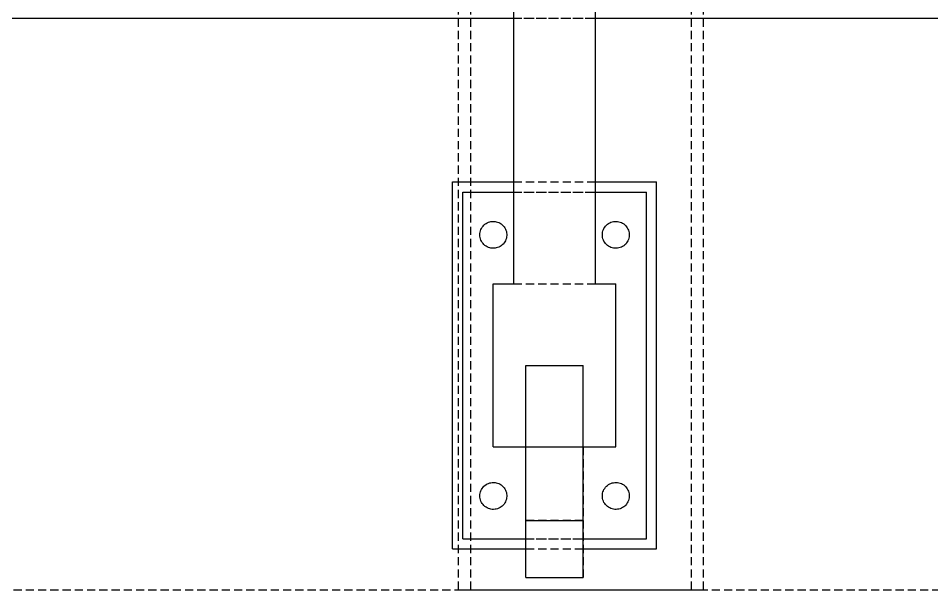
# Model space of a CAD drawing. Header units: metres. Extents: x -200 to 3000, y -1652 to 380.
# Drawn here: x 962.2 to 1185.9, y -190 to -49.9 of the extents above; entities that cross this region are included whole.
import ezdxf

# ---------------------------------------------------------------- set-up
doc = ezdxf.new("R2010")
doc.units = ezdxf.units.M
doc.linetypes.add('DASHED2', pattern=[3, 2, -1])
doc.layers.add('GIZLI', color=8, linetype='DASHED2')
doc.layers.add('GORUNEN', color=7, linetype='Continuous')

msp = doc.modelspace()

# ---------------------------------------------------------------- linework, layer by layer
at = {"layer": 'GIZLI'}
for points in [[(1070, -190), (1070, 190)], [(1070, -190), (1070, 190)], [(1073, -190), (1073, 190)], [(1073, -190), (1073, 190)], [(1127, -190), (1127, 190)], [(1127, -190), (1127, 190)], [(1130, -190), (1130, 190)], [(1130, -190), (1130, 190)], [(1083.5, -115), (1083.5, 10)], [(1103.5, -115), (1103.5, 10)], [(2090, -50), (150, -50)], [(2090, -50), (150, -50)], [(1103.5, -50), (1083.5, -50)], [(1103.5, -50), (1083.5, -50)], [(1068.5, -180), (1068.5, -90)], [(1068.5, -90), (1118.5, -90)], [(1083.5, -90), (1103.5, -90)], [(1118.5, -180), (1118.5, -90)], [(1071, -177.5), (1071, -92.5)], [(1071, -92.5), (1116, -92.5)], [(1083.5, -92.5), (1103.5, -92.5)], [(1116, -177.5), (1116, -92.5)], [(1075.2, -103), (1075.216, -102.671), (1075.265, -102.346), (1075.347, -102.027), (1075.459, -101.718), (1075.602, -101.422), (1075.773, -101.141), (1075.972, -100.879), (1076.196, -100.638), (1076.442, -100.42), (1076.71, -100.228), (1076.995, -100.063), (1077.294, -99.928), (1077.606, -99.823), (1077.927, -99.75), (1078.253, -99.709), (1078.582, -99.701), (1078.91, -99.726), (1079.234, -99.783), (1079.551, -99.872), (1079.857, -99.992), (1080.15, -100.142), (1080.426, -100.321), (1080.684, -100.526), (1080.919, -100.755), (1081.131, -101.007), (1081.316, -101.279), (1081.473, -101.568), (1081.601, -101.871), (1081.698, -102.186), (1081.763, -102.508), (1081.796, -102.836), (1081.796, -103.164), (1081.763, -103.492), (1081.698, -103.814), (1081.601, -104.129), (1081.473, -104.432), (1081.316, -104.721), (1081.131, -104.993), (1080.919, -105.245), (1080.684, -105.474), (1080.426, -105.679), (1080.15, -105.858), (1079.857, -106.008), (1079.551, -106.128), (1079.234, -106.217), (1078.91, -106.274), (1078.582, -106.299), (1078.253, -106.291), (1077.927, -106.25), (1077.606, -106.177), (1077.294, -106.072), (1076.995, -105.937), (1076.71, -105.772), (1076.442, -105.58), (1076.196, -105.362), (1075.972, -105.121), (1075.773, -104.859), (1075.602, -104.578), (1075.459, -104.282), (1075.347, -103.973), (1075.265, -103.654), (1075.216, -103.329), (1075.2, -103)], [(1105.2, -103), (1105.216, -102.671), (1105.265, -102.346), (1105.347, -102.027), (1105.459, -101.718), (1105.602, -101.422), (1105.773, -101.141), (1105.972, -100.879), (1106.196, -100.638), (1106.442, -100.42), (1106.71, -100.228), (1106.995, -100.063), (1107.294, -99.928), (1107.606, -99.823), (1107.927, -99.75), (1108.253, -99.709), (1108.582, -99.701), (1108.91, -99.726), (1109.234, -99.783), (1109.551, -99.872), (1109.857, -99.992), (1110.15, -100.142), (1110.426, -100.321), (1110.684, -100.526), (1110.919, -100.755), (1111.131, -101.007), (1111.316, -101.279), (1111.473, -101.568), (1111.601, -101.871), (1111.698, -102.186), (1111.763, -102.508), (1111.796, -102.836), (1111.796, -103.164), (1111.763, -103.492), (1111.698, -103.814), (1111.601, -104.129), (1111.473, -104.432), (1111.316, -104.721), (1111.131, -104.993), (1110.919, -105.245), (1110.684, -105.474), (1110.426, -105.679), (1110.15, -105.858), (1109.857, -106.008), (1109.551, -106.128), (1109.234, -106.217), (1108.91, -106.274), (1108.582, -106.299), (1108.253, -106.291), (1107.927, -106.25), (1107.606, -106.177), (1107.294, -106.072), (1106.995, -105.937), (1106.71, -105.772), (1106.442, -105.58), (1106.196, -105.362), (1105.972, -105.121), (1105.773, -104.859), (1105.602, -104.578), (1105.459, -104.282), (1105.347, -103.973), (1105.265, -103.654), (1105.216, -103.329), (1105.2, -103)], [(1078.5, -155), (1078.5, -115)], [(1083.5, -115), (1103.5, -115)], [(1083.5, -115), (1103.5, -115)], [(1108.5, -155), (1108.5, -115)], [(1086.5, -135), (1100.5, -135)], [(1086.5, -155), (1086.5, -135)], [(1100.5, -155), (1100.5, -135)], [(1078.5, -155), (1108.5, -155)], [(1086.5, -155), (1100.5, -155)], [(1086.5, -187), (1086.5, -155)], [(1100.5, -155), (1100.5, -187)], [(1075.2, -167), (1075.216, -166.671), (1075.265, -166.346), (1075.347, -166.027), (1075.459, -165.718), (1075.602, -165.422), (1075.773, -165.141), (1075.972, -164.879), (1076.196, -164.638), (1076.442, -164.42), (1076.71, -164.228), (1076.995, -164.063), (1077.294, -163.928), (1077.606, -163.823), (1077.927, -163.75), (1078.253, -163.709), (1078.582, -163.701), (1078.91, -163.726), (1079.234, -163.783), (1079.551, -163.872), (1079.857, -163.992), (1080.15, -164.142), (1080.426, -164.321), (1080.684, -164.526), (1080.919, -164.755), (1081.131, -165.007), (1081.316, -165.279), (1081.473, -165.568), (1081.601, -165.871), (1081.698, -166.186), (1081.763, -166.508), (1081.796, -166.836), (1081.796, -167.164), (1081.763, -167.492), (1081.698, -167.814), (1081.601, -168.129), (1081.473, -168.432), (1081.316, -168.721), (1081.131, -168.993), (1080.919, -169.245), (1080.684, -169.474), (1080.426, -169.679), (1080.15, -169.858), (1079.857, -170.008), (1079.551, -170.128), (1079.234, -170.217), (1078.91, -170.274), (1078.582, -170.299), (1078.253, -170.291), (1077.927, -170.25), (1077.606, -170.177), (1077.294, -170.072), (1076.995, -169.937), (1076.71, -169.772), (1076.442, -169.58), (1076.196, -169.362), (1075.972, -169.121), (1075.773, -168.859), (1075.602, -168.578), (1075.459, -168.282), (1075.347, -167.973), (1075.265, -167.654), (1075.216, -167.329), (1075.2, -167)], [(1105.2, -167), (1105.216, -166.671), (1105.265, -166.346), (1105.347, -166.027), (1105.459, -165.718), (1105.602, -165.422), (1105.773, -165.141), (1105.972, -164.879), (1106.196, -164.638), (1106.442, -164.42), (1106.71, -164.228), (1106.995, -164.063), (1107.294, -163.928), (1107.606, -163.823), (1107.927, -163.75), (1108.253, -163.709), (1108.582, -163.701), (1108.91, -163.726), (1109.234, -163.783), (1109.551, -163.872), (1109.857, -163.992), (1110.15, -164.142), (1110.426, -164.321), (1110.684, -164.526), (1110.919, -164.755), (1111.131, -165.007), (1111.316, -165.279), (1111.473, -165.568), (1111.601, -165.871), (1111.698, -166.186), (1111.763, -166.508), (1111.796, -166.836), (1111.796, -167.164), (1111.763, -167.492), (1111.698, -167.814), (1111.601, -168.129), (1111.473, -168.432), (1111.316, -168.721), (1111.131, -168.993), (1110.919, -169.245), (1110.684, -169.474), (1110.426, -169.679), (1110.15, -169.858), (1109.857, -170.008), (1109.551, -170.128), (1109.234, -170.217), (1108.91, -170.274), (1108.582, -170.299), (1108.253, -170.291), (1107.927, -170.25), (1107.606, -170.177), (1107.294, -170.072), (1106.995, -169.937), (1106.71, -169.772), (1106.442, -169.58), (1106.196, -169.362), (1105.972, -169.121), (1105.773, -168.859), (1105.602, -168.578), (1105.459, -168.282), (1105.347, -167.973), (1105.265, -167.654), (1105.216, -167.329), (1105.2, -167)], [(1100.5, -173), (1086.5, -173)], [(1071, -177.5), (1116, -177.5)], [(1086.5, -177.5), (1100.5, -177.5)], [(1068.5, -180), (1118.5, -180)], [(1086.5, -180), (1100.5, -180)], [(1086.5, -187), (1100.5, -187)], [(-80, -190), (2280, -190)], [(-80, -190), (2280, -190)], [(1070, -190), (1130, -190)], [(1070, -190), (1130, -190)], [(1073, -190), (1127, -190)], [(1073, -190), (1127, -190)]]:
    msp.add_lwpolyline(points, dxfattribs=at)
at = {"layer": 'GORUNEN'}
for points in [[(1083.5, -115), (1083.5, 10)], [(1103.5, -115), (1103.5, 10)], [(1083.5, -50), (200, -50)], [(1083.5, -50), (200, -50)], [(1987, -50), (1103.5, -50)], [(1987, -50), (1103.5, -50)], [(1068.5, -180), (1068.5, -90)], [(1068.5, -90), (1083.5, -90)], [(1103.5, -90), (1118.5, -90)], [(1118.5, -180), (1118.5, -90)], [(1071, -177.5), (1071, -92.5)], [(1071, -92.5), (1083.5, -92.5)], [(1103.5, -92.5), (1116, -92.5)], [(1116, -177.5), (1116, -92.5)], [(1075.2, -103), (1075.216, -102.671), (1075.265, -102.346), (1075.347, -102.027), (1075.459, -101.718), (1075.602, -101.422), (1075.773, -101.141), (1075.972, -100.879), (1076.196, -100.638), (1076.442, -100.42), (1076.71, -100.228), (1076.995, -100.063), (1077.294, -99.928), (1077.606, -99.823), (1077.927, -99.75), (1078.253, -99.709), (1078.582, -99.701), (1078.91, -99.726), (1079.234, -99.783), (1079.551, -99.872), (1079.857, -99.992), (1080.15, -100.142), (1080.426, -100.321), (1080.684, -100.526), (1080.919, -100.755), (1081.131, -101.007), (1081.316, -101.279), (1081.473, -101.568), (1081.601, -101.871), (1081.698, -102.186), (1081.763, -102.508), (1081.796, -102.836), (1081.796, -103.164), (1081.763, -103.492), (1081.698, -103.814), (1081.601, -104.129), (1081.473, -104.432), (1081.316, -104.721), (1081.131, -104.993), (1080.919, -105.245), (1080.684, -105.474), (1080.426, -105.679), (1080.15, -105.858), (1079.857, -106.008), (1079.551, -106.128), (1079.234, -106.217), (1078.91, -106.274), (1078.582, -106.299), (1078.253, -106.291), (1077.927, -106.25), (1077.606, -106.177), (1077.294, -106.072), (1076.995, -105.937), (1076.71, -105.772), (1076.442, -105.58), (1076.196, -105.362), (1075.972, -105.121), (1075.773, -104.859), (1075.602, -104.578), (1075.459, -104.282), (1075.347, -103.973), (1075.265, -103.654), (1075.216, -103.329), (1075.2, -103)], [(1105.2, -103), (1105.216, -102.671), (1105.265, -102.346), (1105.347, -102.027), (1105.459, -101.718), (1105.602, -101.422), (1105.773, -101.141), (1105.972, -100.879), (1106.196, -100.638), (1106.442, -100.42), (1106.71, -100.228), (1106.995, -100.063), (1107.294, -99.928), (1107.606, -99.823), (1107.927, -99.75), (1108.253, -99.709), (1108.582, -99.701), (1108.91, -99.726), (1109.234, -99.783), (1109.551, -99.872), (1109.857, -99.992), (1110.15, -100.142), (1110.426, -100.321), (1110.684, -100.526), (1110.919, -100.755), (1111.131, -101.007), (1111.316, -101.279), (1111.473, -101.568), (1111.601, -101.871), (1111.698, -102.186), (1111.763, -102.508), (1111.796, -102.836), (1111.796, -103.164), (1111.763, -103.492), (1111.698, -103.814), (1111.601, -104.129), (1111.473, -104.432), (1111.316, -104.721), (1111.131, -104.993), (1110.919, -105.245), (1110.684, -105.474), (1110.426, -105.679), (1110.15, -105.858), (1109.857, -106.008), (1109.551, -106.128), (1109.234, -106.217), (1108.91, -106.274), (1108.582, -106.299), (1108.253, -106.291), (1107.927, -106.25), (1107.606, -106.177), (1107.294, -106.072), (1106.995, -105.937), (1106.71, -105.772), (1106.442, -105.58), (1106.196, -105.362), (1105.972, -105.121), (1105.773, -104.859), (1105.602, -104.578), (1105.459, -104.282), (1105.347, -103.973), (1105.265, -103.654), (1105.216, -103.329), (1105.2, -103)], [(1078.5, -115), (1083.5, -115)], [(1078.5, -115), (1083.5, -115)], [(1078.5, -155), (1078.5, -115)], [(1103.5, -115), (1108.5, -115)], [(1103.5, -115), (1108.5, -115)], [(1108.5, -155), (1108.5, -115)], [(1086.5, -135), (1100.5, -135)], [(1086.5, -173), (1086.5, -135)], [(1100.5, -173), (1100.5, -135)], [(1078.5, -155), (1086.5, -155)], [(1100.5, -155), (1108.5, -155)], [(1075.2, -167), (1075.216, -166.671), (1075.265, -166.346), (1075.347, -166.027), (1075.459, -165.718), (1075.602, -165.422), (1075.773, -165.141), (1075.972, -164.879), (1076.196, -164.638), (1076.442, -164.42), (1076.71, -164.228), (1076.995, -164.063), (1077.294, -163.928), (1077.606, -163.823), (1077.927, -163.75), (1078.253, -163.709), (1078.582, -163.701), (1078.91, -163.726), (1079.234, -163.783), (1079.551, -163.872), (1079.857, -163.992), (1080.15, -164.142), (1080.426, -164.321), (1080.684, -164.526), (1080.919, -164.755), (1081.131, -165.007), (1081.316, -165.279), (1081.473, -165.568), (1081.601, -165.871), (1081.698, -166.186), (1081.763, -166.508), (1081.796, -166.836), (1081.796, -167.164), (1081.763, -167.492), (1081.698, -167.814), (1081.601, -168.129), (1081.473, -168.432), (1081.316, -168.721), (1081.131, -168.993), (1080.919, -169.245), (1080.684, -169.474), (1080.426, -169.679), (1080.15, -169.858), (1079.857, -170.008), (1079.551, -170.128), (1079.234, -170.217), (1078.91, -170.274), (1078.582, -170.299), (1078.253, -170.291), (1077.927, -170.25), (1077.606, -170.177), (1077.294, -170.072), (1076.995, -169.937), (1076.71, -169.772), (1076.442, -169.58), (1076.196, -169.362), (1075.972, -169.121), (1075.773, -168.859), (1075.602, -168.578), (1075.459, -168.282), (1075.347, -167.973), (1075.265, -167.654), (1075.216, -167.329), (1075.2, -167)], [(1105.2, -167), (1105.216, -166.671), (1105.265, -166.346), (1105.347, -166.027), (1105.459, -165.718), (1105.602, -165.422), (1105.773, -165.141), (1105.972, -164.879), (1106.196, -164.638), (1106.442, -164.42), (1106.71, -164.228), (1106.995, -164.063), (1107.294, -163.928), (1107.606, -163.823), (1107.927, -163.75), (1108.253, -163.709), (1108.582, -163.701), (1108.91, -163.726), (1109.234, -163.783), (1109.551, -163.872), (1109.857, -163.992), (1110.15, -164.142), (1110.426, -164.321), (1110.684, -164.526), (1110.919, -164.755), (1111.131, -165.007), (1111.316, -165.279), (1111.473, -165.568), (1111.601, -165.871), (1111.698, -166.186), (1111.763, -166.508), (1111.796, -166.836), (1111.796, -167.164), (1111.763, -167.492), (1111.698, -167.814), (1111.601, -168.129), (1111.473, -168.432), (1111.316, -168.721), (1111.131, -168.993), (1110.919, -169.245), (1110.684, -169.474), (1110.426, -169.679), (1110.15, -169.858), (1109.857, -170.008), (1109.551, -170.128), (1109.234, -170.217), (1108.91, -170.274), (1108.582, -170.299), (1108.253, -170.291), (1107.927, -170.25), (1107.606, -170.177), (1107.294, -170.072), (1106.995, -169.937), (1106.71, -169.772), (1106.442, -169.58), (1106.196, -169.362), (1105.972, -169.121), (1105.773, -168.859), (1105.602, -168.578), (1105.459, -168.282), (1105.347, -167.973), (1105.265, -167.654), (1105.216, -167.329), (1105.2, -167)], [(1086.5, -187), (1086.5, -173)], [(1086.5, -173), (1100.5, -173)], [(1100.5, -187), (1100.5, -173)], [(1071, -177.5), (1086.5, -177.5)], [(1100.5, -177.5), (1116, -177.5)], [(1068.5, -180), (1086.5, -180)], [(1100.5, -180), (1118.5, -180)], [(1086.5, -187), (1100.5, -187)]]:
    msp.add_lwpolyline(points, dxfattribs=at)

doc.saveas('drawing.dxf')
